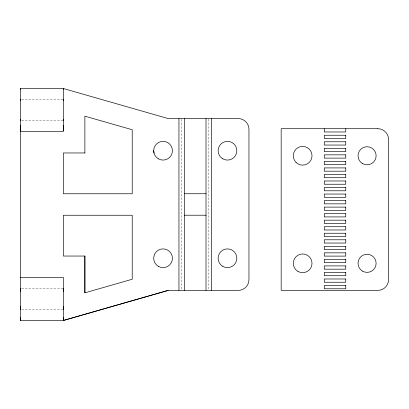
<?xml version="1.0" encoding="UTF-8"?>
<svg xmlns="http://www.w3.org/2000/svg" width="409" height="409" viewBox="0 0 409 409"><rect width="100%" height="100%" fill="white"/><g stroke="black" fill="none" stroke-linecap="round" stroke-linejoin="round"><path stroke-width="0.31" stroke-dasharray="2.04 1.53" d="M21.713 99.275L63.4 99.269M21.718 120.752L63.405 120.747M21.718 288.263L63.405 288.263M21.718 309.725L62.771 309.72M208.759 119.218L208.759 290.385M181.785 119.223L181.785 289.107"/><path stroke-width="0.61" d="M20.46 320.467L20.45 88.538L63.4 88.533L168.211 118.584L238.222 118.574A10.736 10.736 0 0 1 248.958 129.316L248.958 279.644A10.736 10.736 0 0 1 238.222 290.38L168.211 290.385L63.41 320.462L20.46 320.467L20.455 317.594M20.455 309.725L20.455 306.581M20.455 291.407L20.455 288.263M20.455 130.752L20.455 125.195M20.455 119.31L20.455 120.752L20.455 120.384M20.45 100.711L20.45 99.275L20.45 99.643M168.211 290.385L63.405 320.462L63.405 317.589M63.405 309.72L63.405 306.581M63.405 291.407L63.405 288.263M63.405 130.752L63.405 125.195M63.405 119.31L63.405 120.747L63.405 120.379M63.4 100.711L63.4 99.269L63.4 99.638M84.878 292.824L84.878 256.044L63.405 256.044L63.405 215.241L132.219 215.241L132.219 279.24L84.878 292.824L84.878 256.044M20.455 131.488L63.405 131.488L63.4 88.533L63.4 89.264M184.536 193.738L206.008 193.738M184.536 215.216L206.008 215.216M20.455 277.517L63.405 277.517L63.405 320.462M153.697 150.716L154.014 153.14M20.45 88.533L20.45 89.269M345.758 128.712L345.758 131.979L324.286 131.979L324.286 128.712M211.591 118.579L211.591 290.385M206.008 118.579L206.008 290.385M184.536 118.584L184.536 290.385M178.948 118.579L178.948 290.385M377.814 128.712L281.172 128.712L281.172 290.38L377.814 290.38A10.736 10.736 0 0 0 388.55 279.644L388.55 139.449A10.736 10.736 0 0 0 377.814 128.712M345.758 135.246L324.286 135.246L324.286 138.513L345.758 138.513L345.758 135.246M345.758 141.78L324.286 141.78L324.286 145.047L345.758 145.047L345.758 141.78M345.758 148.314L324.286 148.314L324.286 151.581L345.758 151.581L345.758 148.314M84.878 152.961L63.405 152.961L63.405 193.764L132.219 193.764L132.219 129.74L84.878 116.166L84.878 152.961M345.758 154.847L324.286 154.847L324.286 158.114L345.758 158.114L345.758 154.847M345.758 161.381L324.286 161.381L324.286 164.648L345.758 164.648L345.758 161.381M345.758 167.915L324.286 167.915L324.286 171.182L345.758 171.182L345.758 167.915M345.758 174.449L324.286 174.449L324.286 177.716L345.758 177.716L345.758 174.449M345.758 180.977L324.286 180.977L324.286 184.244L345.758 184.244L345.758 180.977M345.758 187.511L324.286 187.511L324.286 190.778L345.758 190.778L345.758 187.511M345.758 194.045L324.286 194.045L324.286 197.312L345.758 197.312L345.758 194.045M345.758 200.579L324.286 200.579L324.286 203.846L345.758 203.846L345.758 200.579M345.758 207.112L324.286 207.112L324.286 210.379L345.758 210.379L345.758 207.112M345.758 213.646L324.286 213.646L324.286 216.913L345.758 216.913L345.758 213.646M345.758 220.18L324.286 220.18L324.286 223.447L345.758 223.447L345.758 220.18M345.758 226.714L324.286 226.714L324.286 229.981L345.758 229.981L345.758 226.714M345.758 233.248L324.286 233.248L324.286 236.514L345.758 236.514L345.758 233.248M345.758 239.781L324.286 239.781L324.286 243.048L345.758 243.048L345.758 239.781M345.758 246.315L324.286 246.315L324.286 249.582L345.758 249.582L345.758 246.315M345.758 252.844L324.286 252.844L324.286 256.111L345.758 256.111L345.758 252.844M345.758 259.378L324.286 259.378L324.286 262.644L345.758 262.644L345.758 259.378M345.758 265.911L324.286 265.911L324.286 269.178L345.758 269.178L345.758 265.911M345.758 272.445L324.286 272.445L324.286 275.712L345.758 275.712L345.758 272.445M345.758 278.979L324.286 278.979L324.286 282.246L345.758 282.246L345.758 278.979M345.758 285.513L324.286 285.513L324.286 288.78L345.758 288.78L345.758 285.513M296.029 162.388A9.361 9.361 0 0 0 311.694 158.191A9.361 9.361 0 0 0 300.226 146.724A9.361 9.361 0 0 0 296.029 162.388M362.553 271.157A9.044 9.044 0 0 0 376.116 263.324A9.044 9.044 0 0 0 362.553 255.492A9.044 9.044 0 0 0 362.553 271.157M362.553 163.6A9.044 9.044 0 0 0 376.116 155.768A9.044 9.044 0 0 0 362.553 147.935A9.044 9.044 0 0 0 362.553 163.6M297.967 271.433A9.361 9.361 0 0 0 312.011 263.324A9.361 9.361 0 0 0 297.967 255.216A9.361 9.361 0 0 0 297.967 271.433M158.375 266.366A9.361 9.361 0 0 0 172.424 258.258A9.361 9.361 0 0 0 158.375 250.15A9.361 9.361 0 0 0 158.375 266.366M222.803 266.366A9.361 9.361 0 0 0 236.847 258.258A9.361 9.361 0 0 0 222.803 250.15A9.361 9.361 0 0 0 222.803 266.366M158.375 158.825A9.361 9.361 0 0 0 172.424 150.716A9.361 9.361 0 0 0 158.375 142.608A9.361 9.361 0 0 0 158.375 158.825M222.803 158.825A9.361 9.361 0 0 0 236.847 150.716A9.361 9.361 0 0 0 222.803 142.608A9.361 9.361 0 0 0 222.803 158.825"/></g></svg>
